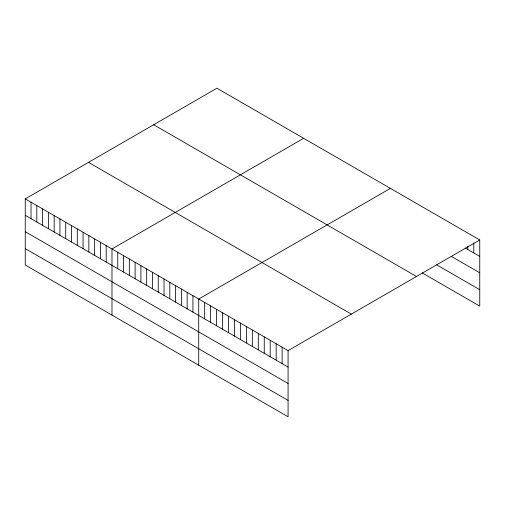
<?xml version="1.0" encoding="UTF-8"?>
<svg xmlns="http://www.w3.org/2000/svg" width="505" height="505" viewBox="0 0 505 505"><rect width="100%" height="100%" fill="white"/><g stroke="black" fill="none" stroke-linecap="round" stroke-linejoin="round"><path stroke-width="0.76" d="M25.25 198.882L288.077 350.628L288.077 416.776L25.25 265.03L25.25 198.882L216.923 88.223L479.75 239.97L479.75 306.118L422.161 272.864M303.656 138.301L111.984 248.959L111.984 315.107M390.39 188.378L198.718 299.036L198.718 365.184M288.077 350.628L479.75 239.97M465.187 247.993L479.75 256.395M451.287 256.37L479.75 272.807M436.724 264.866L479.75 289.706M153.671 124.741L416.499 276.488M88.501 162.364L351.328 314.11M25.25 215.313L288.077 367.059M25.25 231.719L288.077 383.465M25.25 248.624L288.077 400.37M473.791 242.785L473.791 252.961M467.832 246.389L467.832 249.52M282.125 347.188L282.125 363.619M276.166 343.747L276.166 360.179M270.207 340.307L270.207 356.738M264.248 336.867L264.248 353.298M258.295 333.433L258.295 349.858M252.336 329.992L252.336 346.417M246.377 326.552L246.377 342.983M240.418 323.112L240.418 339.543M234.465 319.671L234.465 336.103M228.506 316.231L228.506 332.662M222.547 312.791L222.547 329.222M216.588 309.35L216.588 325.782M210.636 305.916L210.636 322.341M204.677 302.476L204.677 318.901M192.935 295.696L192.935 312.128M187.153 292.357L187.153 308.789M181.371 289.018L181.371 305.449M175.589 285.678L175.589 302.11M169.806 282.345L169.806 298.771M164.024 279.006L164.024 295.431M158.242 275.667L158.242 292.098M152.459 272.328L152.459 288.759M146.677 268.988L146.677 285.42M140.895 265.649L140.895 282.08M135.113 262.316L135.113 278.741M129.331 258.977L129.331 275.402M123.548 255.637L123.548 272.069M117.766 252.298L117.766 268.729M106.201 245.619L106.201 262.051M100.419 242.28L100.419 258.712M94.637 238.947L94.637 255.372M88.855 235.608L88.855 252.033M83.072 232.268L83.072 248.7M77.29 228.929L77.29 245.361M71.508 225.59L71.508 242.021M65.726 222.25L65.726 238.682M59.943 218.917L59.943 235.343M54.161 215.578L54.161 232.003M48.379 212.239L48.379 228.664M42.597 208.9L42.597 225.331M36.814 205.56L36.814 221.992M31.032 202.221L31.032 218.652"/></g></svg>
